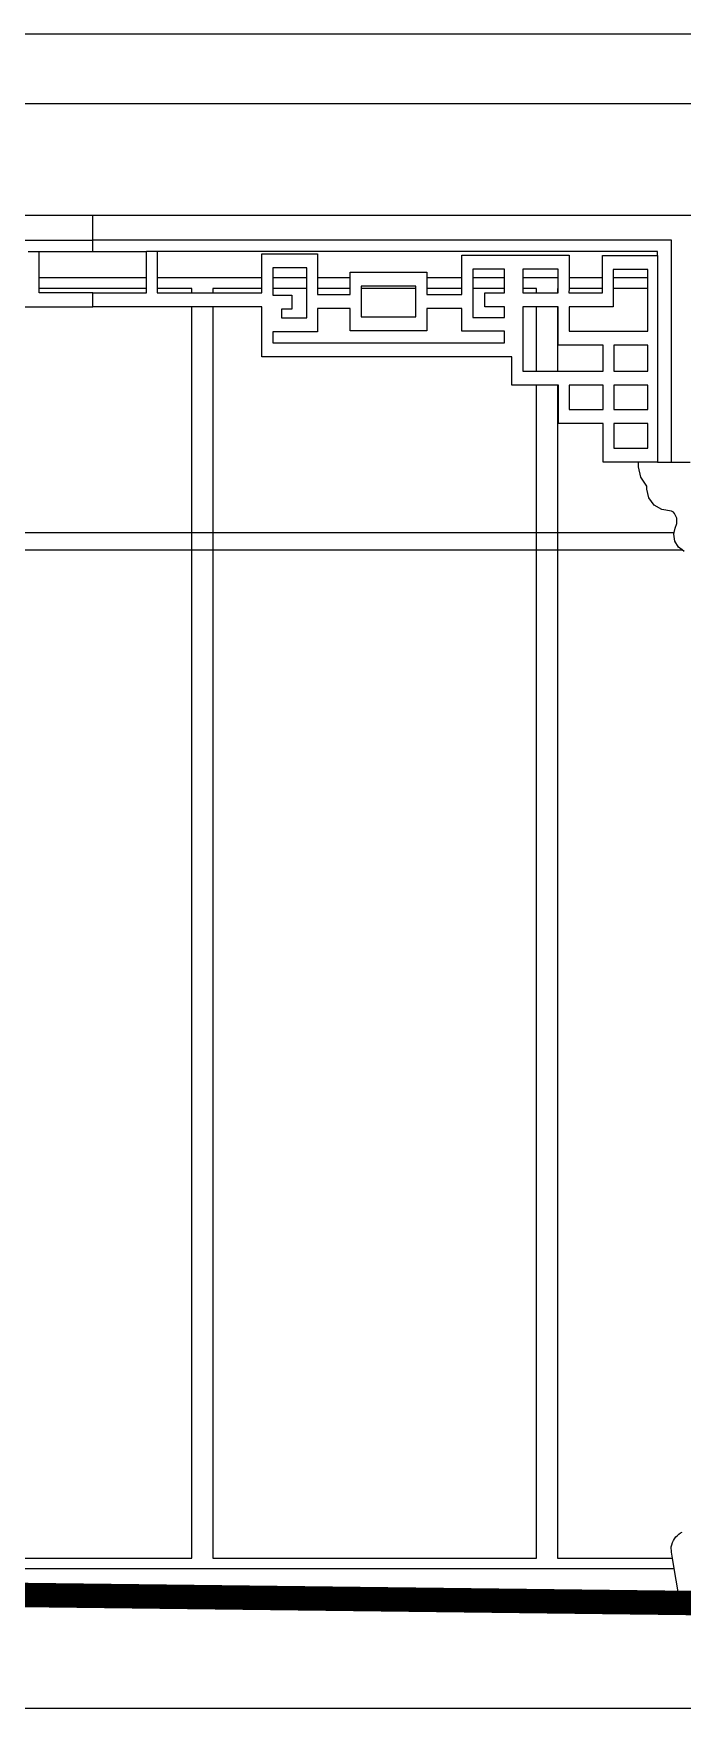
# Model space of a CAD drawing. Extents: x -24961 to 905641, y -154323 to 635957.
# Drawn here: x 400008 to 401866, y -120407 to -115572 of the extents above; entities that cross this region are included whole.
import ezdxf

# ---------------------------------------------------------------- set-up
doc = ezdxf.new("R2010")
doc.units = 0
doc.header["$LTSCALE"] = 1000
doc.header["$MEASUREMENT"] = 0
for name, color, linetype in [('DOTE', 1, 'Continuous'), ('WALL', 9, 'Continuous'), ('窗', 154, 'Continuous')]:
    doc.layers.add(name, color=color, linetype=linetype)

msp = doc.modelspace()

# ---------------------------------------------------------------- linework, layer by layer
for p, q in [((398417.4, -115571.9), (401936.8, -115571.9)), ((398462.5, -115771.9), (401891.2, -115771.9)), ((398462.5, -116091.9), (400177.1, -116091.9)), ((400177.1, -116163.9), (400177.1, -116091.9)), ((400177.1, -116091.9), (401891.2, -116091.9)), ((398519, -116163.9), (400177.1, -116163.9)), ((401835.2, -116163.9), (400177.1, -116163.9)), ((400177.1, -116195.9), (400177.1, -116163.9)), ((401835.2, -116800.6), (401835.2, -116163.9)), ((399992.3, -116195.9), (400023.4, -116195.9)), ((400023.4, -116271.9), (400023.4, -116195.9)), ((400023.4, -116195.9), (400177.1, -116195.9)), ((400177.1, -116195.9), (400330.8, -116195.9)), ((400361.9, -116195.9), (400330.8, -116195.9)), ((400330.8, -116271.9), (400330.8, -116195.9)), ((401795.5, -116195.9), (400361.9, -116195.9)), ((400361.9, -116195.9), (400361.9, -116271.9)), ((400661.8, -116202.8), (400821, -116202.8)), ((400661.8, -116271.9), (400661.8, -116202.8)), ((400821, -116202.8), (400821, -116271.9)), ((401234.8, -116206.6), (401541.5, -116206.6)), ((401234.8, -116271.9), (401234.8, -116206.6)), ((401541.5, -116206.6), (401541.5, -116271.9)), ((401637.3, -116207.5), (401795.5, -116207.5)), ((401637.3, -116271.9), (401637.3, -116207.5)), ((401795.5, -116207.5), (401795.5, -116195.9)), ((401795.5, -116207.5), (401795.5, -116800.6)), ((400330.8, -116271.9), (400023.4, -116271.9)), ((400023.4, -116301.9), (400023.4, -116271.9)), ((400330.8, -116301.9), (400330.8, -116271.9)), ((400661.8, -116271.9), (400361.9, -116271.9)), ((400361.9, -116271.9), (400361.9, -116301.9)), ((400661.8, -116301.9), (400661.8, -116271.9)), ((400789.9, -116242.8), (400692.9, -116242.8)), ((400692.9, -116242.8), (400692.9, -116271.9)), ((400789.9, -116271.9), (400692.9, -116271.9)), ((400692.9, -116271.9), (400692.9, -116301.9)), ((400789.9, -116271.9), (400789.9, -116242.8)), ((400789.9, -116301.9), (400789.9, -116271.9)), ((400914.6, -116271.9), (400821, -116271.9)), ((400821, -116271.9), (400821, -116301.9)), ((400914.6, -116255.6), (401134, -116255.6)), ((400914.6, -116271.9), (400914.6, -116255.6)), ((400914.6, -116301.9), (400914.6, -116271.9)), ((401134, -116255.6), (401134, -116271.9)), ((401234.8, -116271.9), (401134, -116271.9)), ((401134, -116271.9), (401134, -116301.9)), ((401234.8, -116301.9), (401234.8, -116271.9)), ((401356.8, -116246.6), (401265.9, -116246.6)), ((401265.9, -116246.6), (401265.9, -116271.9)), ((401356.8, -116271.9), (401265.9, -116271.9)), ((401265.9, -116271.9), (401265.9, -116301.9)), ((401356.8, -116271.9), (401356.8, -116246.6)), ((401356.8, -116301.9), (401356.8, -116271.9)), ((401510.4, -116246.6), (401409.2, -116246.6)), ((401409.2, -116246.6), (401409.2, -116271.9)), ((401510.4, -116271.9), (401409.2, -116271.9)), ((401409.2, -116271.9), (401409.2, -116301.9)), ((401510.4, -116271.9), (401510.4, -116246.6)), ((401510.4, -116301.9), (401510.4, -116271.9)), ((401637.3, -116271.9), (401541.5, -116271.9)), ((401541.5, -116271.9), (401541.5, -116301.9)), ((401637.3, -116301.9), (401637.3, -116271.9)), ((401767.3, -116247.5), (401668.4, -116247.5)), ((401668.4, -116247.5), (401668.4, -116271.9)), ((401767.3, -116271.9), (401668.4, -116271.9)), ((401668.4, -116271.9), (401668.4, -116301.9)), ((401767.3, -116271.9), (401767.3, -116247.5)), ((401767.3, -116301.9), (401767.3, -116271.9)), ((400330.8, -116301.9), (400023.4, -116301.9)), ((400023.4, -116315.1), (400023.4, -116301.9)), ((400177.1, -116315.1), (400023.4, -116315.1)), ((400177.1, -116355.1), (400177.1, -116315.1)), ((400177.1, -116315.1), (400330.8, -116315.1)), ((400330.8, -116315.1), (400330.8, -116301.9)), ((400460.7, -116301.9), (400361.9, -116301.9)), ((400361.9, -116301.9), (400361.9, -116315.1)), ((400361.9, -116315.1), (400460.7, -116315.1)), ((400460.7, -116315.1), (400460.7, -116301.9)), ((400460.7, -116315.1), (400520.7, -116315.1)), ((400520.7, -116301.9), (400520.7, -116315.1)), ((400661.8, -116301.9), (400520.7, -116301.9)), ((400520.7, -116315.1), (400661.8, -116315.1)), ((400661.8, -116315.1), (400661.8, -116301.9)), ((400789.9, -116301.9), (400692.9, -116301.9)), ((400692.9, -116301.9), (400692.9, -116321.1)), ((400692.9, -116321.1), (400747.3, -116321.1)), ((400747.3, -116321.1), (400747.3, -116361.1)), ((400789.9, -116386.1), (400789.9, -116301.9)), ((400914.6, -116301.9), (400821, -116301.9)), ((400821, -116301.9), (400821, -116319.8)), ((400821, -116319.8), (400914.6, -116319.8)), ((400914.6, -116319.8), (400914.6, -116301.9)), ((401102.9, -116295.6), (400945.7, -116295.6)), ((400945.7, -116295.6), (400945.7, -116301.9)), ((401102.9, -116301.9), (400945.7, -116301.9)), ((400945.7, -116301.9), (400945.7, -116383.9)), ((401102.9, -116301.9), (401102.9, -116295.6)), ((401102.9, -116383.9), (401102.9, -116301.9)), ((401234.8, -116301.9), (401134, -116301.9)), ((401134, -116301.9), (401134, -116319.8)), ((401134, -116319.8), (401234.8, -116319.8)), ((401234.8, -116319.8), (401234.8, -116301.9)), ((401356.8, -116301.9), (401265.9, -116301.9)), ((401265.9, -116301.9), (401265.9, -116385)), ((401300.2, -116314.8), (401356.8, -116314.8)), ((401300.2, -116354.8), (401300.2, -116314.8)), ((401356.8, -116314.8), (401356.8, -116301.9)), ((401448.2, -116301.9), (401409.2, -116301.9)), ((401409.2, -116301.9), (401409.2, -116314.8)), ((401409.2, -116314.8), (401448.2, -116314.8)), ((401448.2, -116314.8), (401448.2, -116301.9)), ((401448.2, -116314.8), (401508.2, -116314.8)), ((401510.4, -116301.9), (401508.2, -116301.9)), ((401508.2, -116301.9), (401508.2, -116314.8)), ((401508.2, -116314.8), (401510.4, -116314.8)), ((401510.4, -116314.8), (401510.4, -116301.9)), ((401541.5, -116301.9), (401541.4, -116314.8)), ((401541.4, -116314.8), (401637.3, -116314.8)), ((401637.3, -116301.9), (401541.5, -116301.9)), ((401637.3, -116314.8), (401637.3, -116301.9)), ((401767.3, -116301.9), (401668.4, -116301.9)), ((401668.4, -116301.9), (401668.4, -116354.8)), ((401767.3, -116424.6), (401767.3, -116301.9)), ((399692.3, -116355.1), (400177.1, -116355.1)), ((400460.7, -116355.1), (400177.1, -116355.1)), ((400520.7, -116355.1), (400460.7, -116355.1)), ((400661.8, -116355.1), (400520.7, -116355.1)), ((400661.8, -116498.1), (400661.8, -116355.1)), ((400717.5, -116361.1), (400717.5, -116386.1)), ((400747.3, -116361.1), (400717.5, -116361.1)), ((400821, -116359.8), (400821, -116426.1)), ((400914.6, -116359.8), (400821, -116359.8)), ((400914.6, -116423.9), (400914.6, -116359.8)), ((401134, -116359.8), (401134, -116423.9)), ((401234.8, -116359.8), (401134, -116359.8)), ((401234.8, -116425), (401234.8, -116359.8)), ((401356.8, -116354.8), (401300.2, -116354.8)), ((401356.8, -116385), (401356.8, -116354.8)), ((401409.2, -116354.8), (401409.2, -116539.6)), ((401448.2, -116354.8), (401409.2, -116354.8)), ((401448.2, -116539.6), (401448.2, -116354.8)), ((401508.2, -116354.8), (401448.2, -116354.8)), ((401508.2, -116354.8), (401508.2, -116539.6)), ((401510.4, -116354.8), (401508.2, -116354.8)), ((401510.4, -116464.6), (401510.4, -116354.8)), ((401541.5, -116354.8), (401541.5, -116424.6)), ((401668.4, -116354.8), (401541.5, -116354.8)), ((400692.9, -116426.1), (400692.9, -116458.1)), ((400821, -116426.1), (400692.9, -116426.1)), ((400717.5, -116386.1), (400789.9, -116386.1)), ((401134, -116423.9), (400914.6, -116423.9)), ((400945.7, -116383.9), (401102.9, -116383.9)), ((401356.8, -116425), (401234.8, -116425)), ((401265.9, -116385), (401356.8, -116385)), ((401356.8, -116458.1), (401356.8, -116425)), ((401541.5, -116424.6), (401767.3, -116424.6)), ((400692.9, -116458.1), (401356.8, -116458.1)), ((401638.9, -116464.6), (401510.4, -116464.6)), ((401638.9, -116539.6), (401638.9, -116464.6)), ((401670, -116464.6), (401670, -116539.6)), ((401767.3, -116464.6), (401670, -116464.6)), ((401767.3, -116539.6), (401767.3, -116464.6)), ((401378.1, -116498.1), (400661.8, -116498.1)), ((401378.1, -116579.6), (401378.1, -116498.1)), ((401409.2, -116539.6), (401448.2, -116539.6)), ((401448.2, -116539.6), (401508.2, -116539.6)), ((401508.2, -116539.6), (401638.9, -116539.6)), ((401670, -116539.6), (401767.3, -116539.6)), ((401448.2, -116579.6), (401378.1, -116579.6)), ((401508.2, -116579.6), (401448.2, -116579.6)), ((401511.2, -116579.6), (401508.2, -116579.6)), ((401511.2, -116688.9), (401511.2, -116579.6)), ((401542.3, -116579.6), (401542.3, -116648.9)), ((401638.9, -116579.6), (401542.3, -116579.6)), ((401638.9, -116648.9), (401638.9, -116579.6)), ((401670, -116579.6), (401670, -116648.9)), ((401767.3, -116579.6), (401670, -116579.6)), ((401767.3, -116648.9), (401767.3, -116579.6)), ((401542.3, -116648.9), (401638.9, -116648.9)), ((401670, -116648.9), (401767.3, -116648.9)), ((401638.9, -116688.9), (401511.2, -116688.9)), ((401638.9, -116800.6), (401638.9, -116688.9)), ((401670, -116688.9), (401670, -116760)), ((401767.3, -116688.9), (401670, -116688.9)), ((401767.3, -116760), (401767.3, -116688.9)), ((401670, -116760), (401767.3, -116760)), ((401740.6, -116800.6), (401638.9, -116800.6)), ((401740.4, -116813.1), (401740.6, -116800.6)), ((401747.4, -116843.3), (401740.4, -116813.1)), ((401795.5, -116800.6), (401740.6, -116800.6)), ((401795.5, -116800.6), (401835.2, -116800.6)), ((401835.2, -116800.6), (401888.4, -116800.6)), ((401764.3, -116869.3), (401747.4, -116843.3)), ((401764.2, -116877.9), (401764.3, -116869.3)), ((401770.5, -116902.6), (401764.2, -116877.9)), ((401785.9, -116923.1), (401770.5, -116902.6)), ((401807.8, -116936.1), (401785.9, -116923.1)), ((401834.9, -116940.4), (401807.8, -116936.1)), ((401840.4, -116943.1), (401834.9, -116940.4)), ((401843.7, -116947), (401840.4, -116943.1)), ((401850.1, -116960.5), (401843.7, -116947)), ((401841.8, -117006.2), (401842.8, -117001.9)), ((401844.7, -117026.4), (401841.8, -117006.2)), ((401842.8, -117001.9), (401845.6, -116989.6)), ((401845.6, -116989.6), (401850.8, -116975.5)), ((401850.8, -116975.5), (401850.1, -116960.5)), ((401855.1, -117043.9), (401844.7, -117026.4)), ((401865.9, -117051.9), (401855.1, -117043.9)), ((401871.4, -117056), (401865.9, -117051.9)), ((401834.6, -119910.1), (401836.2, -119903.7)), ((401836.2, -119903.7), (401838.3, -119897.5)), ((401838.3, -119897.5), (401841, -119891.7)), ((401841, -119891.7), (401844.2, -119886.3)), ((401844.2, -119886.3), (401847.8, -119881.3)), ((401847.8, -119881.3), (401851.9, -119876.9)), ((401851.9, -119876.9), (401856.3, -119873.1)), ((401856.3, -119873.1), (401861, -119869.9)), ((401861, -119869.9), (401866, -119867.5)), ((401835, -119925.3), (401834.6, -119910.1)), ((401837.8, -119941.9), (401835, -119925.3)), ((401842.9, -119971.9), (401837.8, -119941.9)), ((401859.8, -120071.9), (401842.9, -119971.9)), ((401859.8, -120071.9), (398494.3, -120071.9)), ((401859.8, -120071.9), (402208.4, -120071.9))]:
    msp.add_line(p, q)
at = {"layer": 'DOTE'}
for p, q in [((392103, -115571.9), (443041.3, -115571.9)), ((393685.1, -120071.9), (443041.3, -120071.9)), ((393685.1, -120371.9), (443041.3, -120371.9))]:
    msp.add_line(p, q, dxfattribs=at)
at = {"layer": 'WALL', "linetype": 'Continuous', "const_width": 70}
msp.add_lwpolyline([(393685.1, -119971.9), (401984.5, -120071.9), (410190.5, -120171.9), (414326.5, -120221.9), (422887, -120271.9), (427119, -120371.9), (443041.3, -120371.9)], dxfattribs=at)
at = {"layer": '窗'}
for p, q in [((400460.7, -117001.9), (400460.7, -116355.1)), ((400520.7, -116355.1), (400520.7, -117001.9)), ((401448.2, -117001.9), (401448.2, -116579.6)), ((401508.2, -116579.6), (401508.2, -117001.9)), ((399533.2, -117001.9), (400460.7, -117001.9)), ((400460.7, -117051.9), (400460.7, -117001.9)), ((400460.7, -117001.9), (400520.7, -117001.9)), ((400520.7, -117001.9), (400520.7, -117051.9)), ((400520.7, -117001.9), (401448.2, -117001.9)), ((401448.2, -117051.9), (401448.2, -117001.9)), ((401448.2, -117001.9), (401508.2, -117001.9)), ((401508.2, -117001.9), (401508.2, -117051.9)), ((401508.2, -117001.9), (401842.8, -117001.9)), ((399533.2, -117051.9), (400460.7, -117051.9)), ((400460.7, -119941.9), (400460.7, -117051.9)), ((400460.7, -117051.9), (400520.7, -117051.9)), ((400520.7, -117051.9), (401448.2, -117051.9)), ((400520.7, -117051.9), (400520.7, -119941.9)), ((401448.2, -119941.9), (401448.2, -117051.9)), ((401448.2, -117051.9), (401508.2, -117051.9)), ((401508.2, -117051.9), (401865.9, -117051.9)), ((401508.2, -117051.9), (401508.2, -119941.9)), ((399533.2, -119941.9), (400460.7, -119941.9)), ((400520.7, -119941.9), (401448.2, -119941.9)), ((401508.2, -119941.9), (401837.8, -119941.9)), ((398511.2, -119971.9), (401842.9, -119971.9))]:
    msp.add_line(p, q, dxfattribs=at)

doc.saveas('drawing.dxf')
